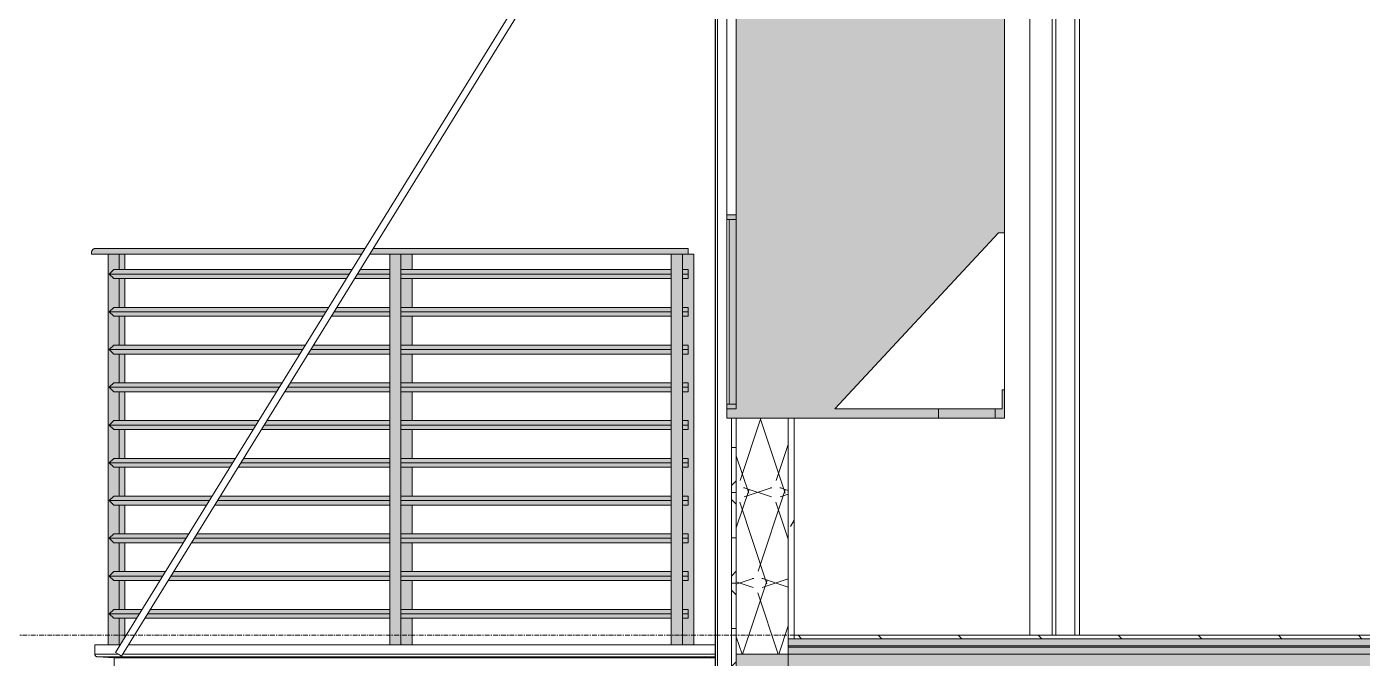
# Model space of a CAD drawing. Header units: inches. Extents: x 9661 to 15313, y -314 to 660.
# Drawn here: x 9907.7 to 10049.3, y 265.6 to 332.5 of the extents above; entities that cross this region are included whole.
import ezdxf

# ---------------------------------------------------------------- set-up
doc = ezdxf.new("R2010")
doc.units = ezdxf.units.IN
doc.header["$MEASUREMENT"] = 0
doc.linetypes.add('Grid Line 1_2_', pattern=[0.875, 0.5, -0.125, 0.125, -0.125])
for name, color, linetype, lineweight in [('0-1', 7, 'Continuous', 5), ('0-2', 133, 'Continuous', 70), ('0-3', 55, 'Continuous', 9), ('A-DOOR-1', 53, 'Continuous', 20), ('A-DOOR-FRAM-1', 53, 'Continuous', 20), ('A-DOOR-FRAM-2', 253, 'Continuous', 9), ('A-FLOR-1', 55, 'Continuous', 9), ('A-FLOR-3', 8, 'Continuous', 5), ('A-FLOR-8', 192, 'Continuous', 9), ('A-FLOR-HRAL-1', 55, 'Continuous', 9), ('A-FLOR-HRAL-2', 7, 'Continuous', 9), ('A-FLOR-HRAL-3', 71, 'Continuous', 9), ('A-FLOR-LEVL-1', 51, 'Grid Line 1_2_', 9), ('A-FLOR-MCUT-1', 51, 'Continuous', 9), ('A-FLOR-PATT-1', 45, 'Continuous', 9), ('A-GENM', 5, 'Continuous', 9), ('A-GENM-2', 55, 'Continuous', 9), ('A-GENM-3', 253, 'Continuous', 9), ('A-GLAZ-1', 55, 'Continuous', 9), ('A-GLAZ-2', 151, 'Continuous', 9), ('A-GLAZ-3', 45, 'Continuous', 9), ('A-WALL-10', 113, 'Continuous', 9), ('A-WALL-3', 7, 'Continuous', 9), ('A-WALL-5', 55, 'Continuous', 9), ('A-WALL-PATT-2', 45, 'Continuous', 9), ('S-BEAM-2', 7, 'Continuous', 9), ('S-BEAM-3', 55, 'Continuous', 9)]:
    doc.layers.add(name, color=color, linetype=linetype, lineweight=lineweight)
pattern_1 = [(135, (11008.554, 72), (-4.24264, -4.24264), [])]
pattern_2 = [(0, (11008.554, 72), (0, 4.798), []), (315, (11008.554, 72), (4.798427, 0), [6.786, -6.786]), (45, (11008.554, 72), (4.798427, 0), [6.786, -6.786])]
pattern_3 = [(161.57, (11009.034, 72.48), (-3.8399538, -1.54e-05), [0, -27.322, 3.034, 0]), (18.43, (11008.074, 72.48), (-3.8399538, 1.54e-05), [0, -27.322, 3.034, 0]), (108.43, (11009.034, 72.48), (1.919622, -9.6005246), [9.106, -21.25]), (71.57, (11008.074, 72.48), (1.919622, 9.6005246), [9.106, -21.25])]

# ---------------------------------------------------------------- blocks, each defined once
blk = doc.blocks.new('SWING - SINGLE - FLUSH - SWING - 34_ x 80_ - WITH ACOUSTICAL SEAL-V1-BUILDING SECTION - EAST_WEST - COURTYARD - LOOKING NORTH')
at = {"layer": 'A-DOOR-1'}
for p, q in [((10016.81, 216), (10016.81, 136)), ((10018.81, 216), (10016.81, 216)), ((10018.81, 136), (10018.81, 216)), ((10016.81, 136), (10018.81, 136))]:
    blk.add_line(p, q, dxfattribs=at)
at = {"layer": 'A-DOOR-FRAM-1'}
for p, q in [((10019.31, 218), (10018.81, 218)), ((10018.81, 218), (10018.81, 216)), ((10019.31, 216), (10019.31, 218)), ((10018.81, 216), (10019.31, 216))]:
    blk.add_line(p, q, dxfattribs=at)
at = {"layer": 'A-DOOR-FRAM-2'}
blk.add_line((10019.31, 216), (10019.31, 136), dxfattribs=at)
blk = doc.blocks.new('CTR - 1st Phase - Unit Layouts_rvt-1-BUILDING SECTION - EAST_WEST - COURTYARD - LOOKING NORTH')
at = {"layer": 'A-WALL-3'}
for p, q in [((10014.06, 268), (10014.06, 348)), ((10016.44, 268), (10016.44, 348))]:
    blk.add_line(p, q, dxfattribs=at)
at = {"layer": '0-2'}
blk.add_blockref('SWING - SINGLE - FLUSH - SWING - 34_ x 80_ - WITH ACOUSTICAL SEAL-V1-BUILDING SECTION - EAST_WEST - COURTYARD - LOOKING NORTH', (0, 132), dxfattribs=at)
blk = doc.blocks.new('TRUSS - 24_-2435216-BUILDING SECTION - EAST_WEST - COURTYARD - LOOKING NORTH')
at = {"layer": 'S-BEAM-2'}
for p, q in [((9988.44, 134), (9988.44, 132.5)), ((10356.04, 134), (9988.44, 134))]:
    blk.add_line(p, q, dxfattribs=at)
blk = doc.blocks.new('CTR - 1st Phase - Structure_rvt-1-BUILDING SECTION - EAST_WEST - COURTYARD - LOOKING NORTH')
at = {"layer": '0-3'}
blk.add_blockref('TRUSS - 24_-2435216-BUILDING SECTION - EAST_WEST - COURTYARD - LOOKING NORTH', (0, 132), dxfattribs=at)
blk = doc.blocks.new('V-Series_EWC4_SPVU_RFA_2015 - 2ND AND 3RD FLOOR-2226480-BUILDING SECTION - EAST_WEST - COURTYARD - LOOKING NORTH')
at = {"layer": 'A-GENM-3'}
for points in [[(10010.38, 202.12), (10010.38, 203.12), (10002.38, 203.12), (10002.38, 202.12)], [(9992.38, 159), (10011.38, 159), (10011.38, 162), (10011.13, 162), (10011.13, 160), (9993.4, 160), (10010.72, 178.66), (10011.38, 178.66), (10011.38, 202.12), (9981.94, 202.12), (9981.94, 201.62), (9982.94, 201.62), (9982.94, 160), (9981.94, 160), (9981.94, 159), (9989.06, 159)], [(9982.94, 160.5), (9982.94, 180.06), (9982.19, 180.06), (9982.19, 160.5), (9982.93, 160.5)]]:
    blk.add_hatch(color=256, dxfattribs=at).paths.add_polyline_path(points, flags=0)
h = blk.add_hatch(color=256, dxfattribs=at)
h.paths.add_polyline_path([(9982.27, 160), (9982.94, 160), (9982.93, 160.5), (9981.94, 160.5), (9981.94, 160), (9982.19, 160)], flags=0)
h.paths.add_polyline_path([(9981.94, 180.06), (9982.94, 180.06), (9982.94, 180.56), (9981.94, 180.56)], flags=0)
at = {"layer": 'A-GENM'}
for p, q in [((10010.38, 203.12), (10002.38, 203.12)), ((10002.38, 203.12), (10002.38, 202.12)), ((10010.38, 202.12), (10010.38, 203.12)), ((9981.94, 202.12), (9981.94, 201.62)), ((10011.38, 202.12), (9981.94, 202.12)), ((9981.94, 201.62), (9982.94, 201.62)), ((9982.94, 201.62), (9982.94, 160)), ((10002.38, 202.12), (10010.38, 202.12)), ((10011.38, 178.66), (10011.38, 202.12)), ((9982.94, 180.56), (9981.94, 180.56)), ((9981.94, 180.56), (9981.94, 180.06)), ((9981.94, 180.06), (9982.94, 180.06)), ((9982.94, 180.06), (9982.19, 180.06)), ((9982.19, 180.06), (9982.19, 160.5)), ((9982.94, 180.06), (9982.94, 180.56)), ((9982.94, 160.5), (9982.94, 180.06)), ((9993.4, 160), (10010.72, 178.66)), ((10010.72, 178.66), (10011.38, 178.66)), ((10011.38, 162), (10011.13, 162)), ((10011.13, 162), (10011.13, 160)), ((10011.38, 159), (10011.38, 162)), ((9982.94, 160.5), (9981.94, 160.5)), ((9981.94, 160.5), (9981.94, 160)), ((9981.94, 160), (9982.94, 160)), ((9982.94, 160), (9981.94, 160)), ((9981.94, 160), (9981.94, 159)), ((9982.19, 160.5), (9982.94, 160.5)), ((9982.94, 160), (9982.94, 160.5)), ((10011.13, 160), (9993.4, 160)), ((10010.38, 160), (10004.38, 160)), ((10004.38, 160), (10004.38, 159)), ((10010.38, 159), (10010.38, 160)), ((9981.94, 159), (10011.38, 159)), ((10004.38, 159), (10010.38, 159))]:
    blk.add_line(p, q, dxfattribs=at)
at = {"layer": 'A-GENM-2'}
for p, q in [((9981.94, 180.56), (9981.94, 201.62)), ((9981.94, 160.5), (9981.94, 180.06)), ((10011.38, 178.66), (10011.38, 162))]:
    blk.add_line(p, q, dxfattribs=at)
blk = doc.blocks.new('Perforated Panel at Magic-Pak - hvac panel - 3rd floor-2505079-BUILDING SECTION - EAST_WEST - COURTYARD - LOOKING NORTH')
at = {"layer": 'A-GLAZ-3'}
h = blk.add_hatch(dxfattribs=at)
h.set_pattern_fill('FP_2', color=256, style=0, pattern_type=2)
h.set_pattern_definition(pattern_1)
h.paths.add_polyline_path([(9980.75, 228), (9980.75, 348), (9980.69, 348), (9980.69, 228)], flags=0)
at = {"layer": 'A-GLAZ-2'}
for p, q in [((9980.69, 348), (9980.69, 228)), ((9980.75, 348), (9980.69, 348)), ((9980.75, 228), (9980.75, 348)), ((9980.69, 228), (9980.75, 228))]:
    blk.add_line(p, q, dxfattribs=at)
blk = doc.blocks.new('Railing - Baluster_01-V96-BUILDING SECTION - EAST_WEST - COURTYARD - LOOKING NORTH')
at = {"layer": 'A-FLOR-HRAL-3'}
blk.add_hatch(color=256, dxfattribs=at).paths.add_polyline_path([(12151.4, 267), (12151.4, 308.4), (12150.21, 308.4), (12150.21, 267)], flags=0)
at = {"layer": 'A-FLOR-HRAL-1'}
for p, q in [((12150.21, 267), (12150.21, 308.4)), ((12151.4, 308.4), (12151.4, 267))]:
    blk.add_line(p, q, dxfattribs=at)
blk = doc.blocks.new('Railing - Baluster_01-2700443-BUILDING SECTION - EAST_WEST - COURTYARD - LOOKING NORTH')
at = {"layer": 'A-FLOR-HRAL-3'}
h = blk.add_hatch(color=256, dxfattribs=at)
h.paths.add_polyline_path([(12151.4, 267), (12152.58, 267), (12152.58, 269.8), (12151.4, 269.8)], flags=0)
h.paths.add_polyline_path([(12151.4, 270.75), (12152.58, 270.75), (12152.58, 273.8), (12151.4, 273.8)], flags=0)
h.paths.add_polyline_path([(12152.58, 274.75), (12152.58, 277.8), (12151.4, 277.8), (12151.4, 274.75)], flags=0)
h.paths.add_polyline_path([(12151.4, 278.75), (12152.58, 278.75), (12152.58, 281.8), (12151.4, 281.8)], flags=0)
h.paths.add_polyline_path([(12151.4, 282.75), (12152.58, 282.75), (12152.58, 285.8), (12151.4, 285.8), (12151.4, 282.87)], flags=0)
h.paths.add_polyline_path([(12152.58, 286.75), (12152.58, 289.8), (12151.4, 289.8), (12151.4, 286.75)], flags=0)
h.paths.add_polyline_path([(12151.4, 290.75), (12152.58, 290.75), (12152.58, 293.8), (12151.4, 293.8)], flags=0)
h.paths.add_polyline_path([(12151.4, 294.75), (12152.58, 294.75), (12152.58, 297.8), (12151.4, 297.8)], flags=0)
h.paths.add_polyline_path([(12152.58, 298.75), (12152.58, 301.8), (12151.4, 301.8), (12151.4, 298.75)], flags=0)
h.paths.add_polyline_path([(12151.4, 302.75), (12152.58, 302.75), (12152.58, 305.8), (12151.4, 305.8), (12151.4, 305.06)], flags=0)
h.paths.add_polyline_path([(12151.4, 306.75), (12152.58, 306.75), (12152.58, 308.4), (12151.4, 308.4)], flags=0)
at = {"layer": 'A-FLOR-HRAL-1'}
for p, q in [((12152.58, 308.4), (12152.58, 306.75)), ((12152.58, 305.8), (12152.58, 302.75)), ((12152.58, 301.8), (12152.58, 298.75)), ((12152.58, 297.8), (12152.58, 294.75)), ((12152.58, 293.8), (12152.58, 290.75)), ((12152.58, 289.8), (12152.58, 286.75)), ((12152.58, 285.8), (12152.58, 282.75)), ((12152.58, 281.8), (12152.58, 278.75)), ((12152.58, 277.8), (12152.58, 274.75)), ((12152.58, 273.8), (12152.58, 270.75)), ((12152.58, 269.8), (12152.58, 267))]:
    blk.add_line(p, q, dxfattribs=at)
blk = doc.blocks.new('Railing - Baluster_01-V99-BUILDING SECTION - EAST_WEST - COURTYARD - LOOKING NORTH')
at = {"layer": 'A-FLOR-HRAL-3'}
blk.add_hatch(color=256, dxfattribs=at).paths.add_polyline_path([(9916.35, 267), (9917.53, 267), (9917.51, 269.8), (9916.94, 269.8), (9916.47, 270.28), (9916.94, 270.75), (9917.53, 270.75), (9917.51, 273.8), (9916.94, 273.8), (9916.47, 274.28), (9916.94, 274.75), (9917.53, 274.75), (9917.51, 277.8), (9916.94, 277.8), (9916.47, 278.28), (9916.94, 278.75), (9917.53, 278.75), (9917.51, 281.8), (9916.94, 281.8), (9916.47, 282.28), (9916.94, 282.75), (9917.53, 282.75), (9917.53, 285.8), (9916.94, 285.8), (9916.47, 286.28), (9916.94, 286.75), (9917.53, 286.75), (9917.53, 289.8), (9916.94, 289.8), (9916.47, 290.28), (9916.94, 290.75), (9917.53, 290.75), (9917.53, 293.8), (9916.94, 293.8), (9916.47, 294.28), (9916.94, 294.75), (9917.53, 294.75), (9917.53, 297.8), (9916.94, 297.8), (9916.47, 298.28), (9916.94, 298.75), (9917.53, 298.75), (9917.53, 301.8), (9916.94, 301.8), (9916.47, 302.28), (9916.94, 302.75), (9917.53, 302.75), (9917.53, 305.8), (9916.94, 305.8), (9916.47, 306.28), (9916.94, 306.75), (9917.53, 306.75), (9917.53, 308.4), (9916.35, 308.4), (9916.35, 269.8)], flags=0)
at = {"layer": 'A-FLOR-HRAL-1'}
for p, q in [((9916.35, 308.4), (9916.35, 267)), ((9917.53, 306.75), (9917.53, 308.4)), ((9917.53, 302.75), (9917.53, 305.8)), ((9917.53, 298.75), (9917.53, 301.8)), ((9917.53, 294.75), (9917.53, 297.8)), ((9917.53, 290.75), (9917.53, 293.8)), ((9917.53, 286.75), (9917.53, 289.8)), ((9917.53, 282.75), (9917.53, 285.8)), ((9917.53, 278.75), (9917.53, 281.8)), ((9917.53, 274.75), (9917.53, 277.8)), ((9917.53, 270.75), (9917.53, 273.8)), ((9917.53, 267), (9917.53, 269.8))]:
    blk.add_line(p, q, dxfattribs=at)
blk = doc.blocks.new('Railing - Baluster_01-V100-BUILDING SECTION - EAST_WEST - COURTYARD - LOOKING NORTH')
at = {"layer": 'A-FLOR-HRAL-3'}
h = blk.add_hatch(color=256, dxfattribs=at)
h.paths.add_polyline_path([(9917.53, 267), (9917.62, 267), (9918.12, 267.82), (9918.12, 269.8), (9917.53, 269.8)], flags=0)
h.paths.add_polyline_path([(9917.65, 270.75), (9918.12, 270.75), (9918.12, 273.8), (9917.53, 273.8), (9917.53, 270.75), (9917.59, 270.75)], flags=0)
h.paths.add_polyline_path([(9917.59, 274.75), (9918.12, 274.75), (9918.12, 277.8), (9917.53, 277.8), (9917.53, 274.75)], flags=0)
h.paths.add_polyline_path([(9917.59, 278.75), (9918.12, 278.75), (9918.12, 281.8), (9917.53, 281.8), (9917.53, 278.75)], flags=0)
h.paths.add_polyline_path([(9917.53, 282.75), (9918.12, 282.75), (9918.12, 285.8), (9917.53, 285.8), (9917.53, 282.87)], flags=0)
h.paths.add_polyline_path([(9917.53, 286.75), (9918.12, 286.75), (9918.12, 289.8), (9917.53, 289.8)], flags=0)
h.paths.add_polyline_path([(9917.53, 290.75), (9918.12, 290.75), (9918.12, 293.8), (9917.53, 293.8)], flags=0)
h.paths.add_polyline_path([(9918.12, 294.75), (9918.12, 297.8), (9917.53, 297.8), (9917.53, 294.75)], flags=0)
h.paths.add_polyline_path([(9917.53, 298.75), (9918.12, 298.75), (9918.12, 301.8), (9917.53, 301.8)], flags=0)
h.paths.add_polyline_path([(9917.53, 302.75), (9918.12, 302.75), (9918.12, 305.8), (9917.53, 305.8), (9917.53, 305.06)], flags=0)
h.paths.add_polyline_path([(9917.53, 306.75), (9918.12, 306.75), (9918.12, 308.4), (9917.53, 308.4)], flags=0)
at = {"layer": 'A-FLOR-HRAL-1'}
for p, q in [((9918.12, 308.4), (9918.12, 306.75)), ((9918.12, 305.8), (9918.12, 302.75)), ((9918.12, 301.8), (9918.12, 298.75)), ((9918.12, 297.8), (9918.12, 294.75)), ((9918.12, 293.8), (9918.12, 290.75)), ((9918.12, 289.8), (9918.12, 286.75)), ((9918.12, 285.8), (9918.12, 282.75)), ((9918.12, 281.8), (9918.12, 278.75)), ((9918.12, 277.8), (9918.12, 274.75)), ((9918.12, 273.8), (9918.12, 270.75)), ((9918.12, 269.8), (9918.12, 267.82))]:
    blk.add_line(p, q, dxfattribs=at)
blk = doc.blocks.new('Railing - Baluster_01-V101-BUILDING SECTION - EAST_WEST - COURTYARD - LOOKING NORTH')
at = {"layer": 'A-FLOR-HRAL-3'}
blk.add_hatch(color=256, dxfattribs=at).paths.add_polyline_path([(9977.83, 267), (9978.42, 267), (9978.42, 308.4), (9977.24, 308.4), (9977.24, 306.75), (9977.83, 306.75), (9977.83, 305.8), (9977.24, 305.8), (9977.24, 302.75), (9977.83, 302.75), (9977.83, 301.8), (9977.24, 301.8), (9977.24, 298.75), (9977.83, 298.75), (9977.83, 297.8), (9977.24, 297.8), (9977.24, 294.75), (9977.83, 294.75), (9977.83, 293.8), (9977.24, 293.8), (9977.24, 290.75), (9977.83, 290.75), (9977.83, 289.8), (9977.24, 289.8), (9977.24, 286.75), (9977.83, 286.75), (9977.83, 285.8), (9977.24, 285.8), (9977.24, 282.75), (9977.83, 282.75), (9977.83, 281.8), (9977.24, 281.8), (9977.24, 278.75), (9977.83, 278.75), (9977.83, 277.8), (9977.24, 277.8), (9977.24, 274.75), (9977.83, 274.75), (9977.83, 273.8), (9977.24, 273.8), (9977.24, 270.75), (9977.83, 270.75), (9977.83, 269.8), (9977.24, 269.8), (9977.24, 267)], flags=0)
at = {"layer": 'A-FLOR-HRAL-1'}
for q in [(9977.83, 308.4), (9978.42, 267)]:
    blk.add_line((9978.42, 308.4), q, dxfattribs=at)
blk = doc.blocks.new('Railing - Railing-3281605-BUILDING SECTION - EAST_WEST - COURTYARD - LOOKING NORTH')
at = {"layer": 'A-FLOR-HRAL-2'}
h = blk.add_hatch(color=256, dxfattribs=at)
h.paths.add_polyline_path([(9977.24, 308.53), (9977.83, 308.53), (9977.83, 309), (9944.41, 308.96), (9944.15, 308.53), (9976.06, 308.53)], flags=0)
h.paths.add_polyline_path([(9914.58, 308.53), (9943.26, 308.53), (9943.56, 309), (9914.93, 308.98), (9914.72, 308.86), (9914.59, 308.65)], flags=0)
h = blk.add_hatch(color=256, dxfattribs=at)
h.paths.add_polyline_path([(9944.07, 308.4), (9977.83, 308.4), (9977.83, 308.53), (9944.15, 308.53)], flags=0)
h.paths.add_polyline_path([(9943.19, 308.4), (9943.26, 308.53), (9914.58, 308.53), (9914.58, 308.4), (9938.55, 308.4)], flags=0)
h = blk.add_hatch(color=256, dxfattribs=at)
h.paths.add_polyline_path([(9943.94, 306.28), (9946.2, 306.28), (9946.2, 306.75), (9943.05, 306.75), (9942.76, 306.28)], flags=0)
h.paths.add_polyline_path([(9917.53, 306.28), (9941.87, 306.28), (9942.17, 306.75), (9916.94, 306.75), (9916.47, 306.28)], flags=0)
h.paths.add_polyline_path([(9977.83, 306.28), (9977.83, 306.75), (9977.24, 306.75), (9977.24, 306.28)], flags=0)
h.paths.add_polyline_path([(9976.06, 306.28), (9976.06, 306.75), (9947.38, 306.75), (9947.38, 306.28), (9970.85, 306.28)], flags=0)
h = blk.add_hatch(color=256, dxfattribs=at)
h.paths.add_polyline_path([(9977.24, 305.8), (9977.83, 305.8), (9977.83, 306.28), (9977.24, 306.28)], flags=0)
h.paths.add_polyline_path([(9917.53, 305.8), (9941.58, 305.8), (9941.87, 306.28), (9916.47, 306.28), (9916.94, 305.8)], flags=0)
h.paths.add_polyline_path([(9970.85, 305.8), (9976.06, 305.8), (9976.06, 306.28), (9947.38, 306.28), (9947.38, 305.8), (9949.32, 305.8)], flags=0)
h.paths.add_polyline_path([(9942.46, 305.8), (9946.2, 305.8), (9946.2, 306.28), (9942.76, 306.28)], flags=0)
h = blk.add_hatch(color=256, dxfattribs=at)
h.paths.add_polyline_path([(9946.2, 302.28), (9946.2, 302.75), (9940.58, 302.75), (9940.28, 302.28)], flags=0)
h.paths.add_polyline_path([(9917.11, 302.28), (9939.4, 302.28), (9939.7, 302.75), (9916.94, 302.75), (9916.47, 302.28)], flags=0)
h.paths.add_polyline_path([(9977.83, 302.28), (9977.83, 302.75), (9977.24, 302.75), (9977.24, 302.28)], flags=0)
h.paths.add_polyline_path([(9976.06, 302.28), (9976.06, 302.75), (9947.38, 302.75), (9947.38, 302.28), (9970.85, 302.28)], flags=0)
h = blk.add_hatch(color=256, dxfattribs=at)
h.paths.add_polyline_path([(9977.24, 301.8), (9977.83, 301.8), (9977.83, 302.28), (9977.24, 302.28)], flags=0)
h.paths.add_polyline_path([(9917.11, 301.8), (9939.11, 301.8), (9939.4, 302.28), (9916.47, 302.28), (9916.94, 301.8)], flags=0)
h.paths.add_polyline_path([(9970.85, 301.8), (9976.06, 301.8), (9976.06, 302.28), (9947.38, 302.28), (9947.38, 301.8), (9949.32, 301.8)], flags=0)
h.paths.add_polyline_path([(9946.2, 301.8), (9946.2, 302.28), (9940.28, 302.28), (9939.99, 301.8)], flags=0)
h = blk.add_hatch(color=256, dxfattribs=at)
h.paths.add_polyline_path([(9937.81, 298.28), (9946.2, 298.28), (9946.2, 298.75), (9938.11, 298.75)], flags=0)
h.paths.add_polyline_path([(9917.11, 298.28), (9936.93, 298.28), (9937.22, 298.75), (9916.94, 298.75), (9916.47, 298.28)], flags=0)
h.paths.add_polyline_path([(9977.83, 298.28), (9977.83, 298.75), (9977.24, 298.75), (9977.24, 298.28)], flags=0)
h.paths.add_polyline_path([(9976.06, 298.28), (9976.06, 298.75), (9947.38, 298.75), (9947.38, 298.28), (9970.85, 298.28)], flags=0)
h = blk.add_hatch(color=256, dxfattribs=at)
h.paths.add_polyline_path([(9977.24, 297.8), (9977.83, 297.8), (9977.83, 298.28), (9977.24, 298.28)], flags=0)
h.paths.add_polyline_path([(9917.11, 297.8), (9936.64, 297.8), (9936.93, 298.28), (9916.47, 298.28), (9916.94, 297.8)], flags=0)
h.paths.add_polyline_path([(9970.85, 297.8), (9976.06, 297.8), (9976.06, 298.28), (9947.38, 298.28), (9947.38, 297.8), (9949.32, 297.8)], flags=0)
h.paths.add_polyline_path([(9946.2, 297.8), (9946.2, 298.28), (9937.81, 298.28), (9937.52, 297.8)], flags=0)
h = blk.add_hatch(color=256, dxfattribs=at)
h.paths.add_polyline_path([(9916.47, 294.28), (9934.46, 294.28), (9934.75, 294.75), (9916.94, 294.75)], flags=0)
h.paths.add_polyline_path([(9977.83, 294.28), (9977.83, 294.75), (9977.24, 294.75), (9977.24, 294.28)], flags=0)
h.paths.add_polyline_path([(9976.06, 294.28), (9976.06, 294.75), (9947.38, 294.75), (9947.38, 294.28), (9970.85, 294.28)], flags=0)
h.paths.add_polyline_path([(9946.2, 294.28), (9946.2, 294.75), (9935.64, 294.75), (9935.34, 294.28)], flags=0)
h = blk.add_hatch(color=256, dxfattribs=at)
h.paths.add_polyline_path([(9946.2, 293.8), (9946.2, 294.28), (9935.34, 294.28), (9935.05, 293.8)], flags=0)
h.paths.add_polyline_path([(9917.11, 293.8), (9934.17, 293.8), (9934.46, 294.28), (9916.47, 294.28), (9916.94, 293.8)], flags=0)
h.paths.add_polyline_path([(9977.24, 293.8), (9977.83, 293.8), (9977.83, 294.28), (9977.24, 294.28), (9977.24, 293.97)], flags=0)
h.paths.add_polyline_path([(9970.85, 293.8), (9976.06, 293.8), (9976.06, 294.28), (9947.38, 294.28), (9947.38, 293.8), (9949.32, 293.8)], flags=0)
h = blk.add_hatch(color=256, dxfattribs=at)
h.paths.add_polyline_path([(9977.24, 290.28), (9977.83, 290.28), (9977.83, 290.75), (9977.24, 290.75)], flags=0)
h.paths.add_polyline_path([(9917.11, 290.28), (9931.99, 290.28), (9932.28, 290.75), (9916.94, 290.75), (9916.47, 290.28)], flags=0)
h.paths.add_polyline_path([(9976.06, 290.28), (9976.06, 290.75), (9947.38, 290.75), (9947.38, 290.28), (9970.85, 290.28)], flags=0)
h.paths.add_polyline_path([(9946.2, 290.28), (9946.2, 290.75), (9933.17, 290.75), (9932.87, 290.28)], flags=0)
h = blk.add_hatch(color=256, dxfattribs=at)
h.paths.add_polyline_path([(9977.24, 289.8), (9977.83, 289.8), (9977.83, 290.28), (9977.24, 290.28)], flags=0)
h.paths.add_polyline_path([(9917.11, 289.8), (9931.7, 289.8), (9931.99, 290.28), (9916.47, 290.28), (9916.94, 289.8)], flags=0)
h.paths.add_polyline_path([(9970.85, 289.8), (9976.06, 289.8), (9976.06, 290.28), (9947.38, 290.28), (9947.38, 289.8), (9949.32, 289.8)], flags=0)
h.paths.add_polyline_path([(9946.2, 289.8), (9946.2, 290.28), (9932.87, 290.28), (9932.58, 289.8)], flags=0)
h = blk.add_hatch(color=256, dxfattribs=at)
h.paths.add_polyline_path([(9977.24, 286.28), (9977.83, 286.28), (9977.83, 286.75), (9977.24, 286.75)], flags=0)
h.paths.add_polyline_path([(9917.11, 286.28), (9929.52, 286.28), (9929.81, 286.75), (9916.94, 286.75), (9916.47, 286.28)], flags=0)
h.paths.add_polyline_path([(9976.06, 286.28), (9976.06, 286.75), (9947.38, 286.75), (9947.38, 286.28), (9970.85, 286.28)], flags=0)
h.paths.add_polyline_path([(9946.2, 286.28), (9946.2, 286.75), (9930.69, 286.75), (9930.4, 286.28)], flags=0)
h = blk.add_hatch(color=256, dxfattribs=at)
h.paths.add_polyline_path([(9977.83, 285.8), (9977.83, 286.28), (9977.24, 286.28), (9977.24, 285.8)], flags=0)
h.paths.add_polyline_path([(9917.11, 285.8), (9929.23, 285.8), (9929.52, 286.28), (9916.47, 286.28), (9916.94, 285.8)], flags=0)
h.paths.add_polyline_path([(9976.06, 285.8), (9976.06, 286.28), (9947.38, 286.28), (9947.38, 285.8), (9970.85, 285.8)], flags=0)
h.paths.add_polyline_path([(9930.11, 285.8), (9946.2, 285.8), (9946.2, 286.28), (9930.4, 286.28)], flags=0)
h = blk.add_hatch(color=256, dxfattribs=at)
h.paths.add_polyline_path([(9917.74, 282.28), (9927.05, 282.28), (9927.34, 282.75), (9916.94, 282.75), (9916.47, 282.28), (9917.71, 282.28)], flags=0)
h.paths.add_polyline_path([(9977.83, 282.28), (9977.83, 282.75), (9977.24, 282.75), (9977.24, 282.28)], flags=0)
h.paths.add_polyline_path([(9976.06, 282.28), (9976.06, 282.75), (9947.38, 282.75), (9947.38, 282.28), (9970.85, 282.28)], flags=0)
h.paths.add_polyline_path([(9946.2, 282.28), (9946.2, 282.75), (9928.22, 282.75), (9927.93, 282.28)], flags=0)
h = blk.add_hatch(color=256, dxfattribs=at)
h.paths.add_polyline_path([(9917.71, 281.8), (9926.76, 281.8), (9927.05, 282.28), (9916.47, 282.28), (9916.94, 281.8), (9917.65, 281.8)], flags=0)
h.paths.add_polyline_path([(9977.83, 281.8), (9977.83, 282.28), (9977.24, 282.28), (9977.24, 281.8)], flags=0)
h.paths.add_polyline_path([(9976.06, 281.8), (9976.06, 282.28), (9947.38, 282.28), (9947.38, 281.8), (9970.85, 281.8)], flags=0)
h.paths.add_polyline_path([(9927.64, 281.8), (9946.2, 281.8), (9946.2, 282.28), (9927.93, 282.28), (9927.79, 282.05)], flags=0)
h = blk.add_hatch(color=256, dxfattribs=at)
h.paths.add_polyline_path([(9916.47, 278.28), (9924.58, 278.28), (9924.87, 278.75), (9916.94, 278.75)], flags=0)
h.paths.add_polyline_path([(9977.83, 278.28), (9977.83, 278.75), (9977.24, 278.75), (9977.24, 278.28)], flags=0)
h.paths.add_polyline_path([(9976.06, 278.28), (9976.06, 278.75), (9947.38, 278.75), (9947.38, 278.28), (9970.85, 278.28)], flags=0)
h.paths.add_polyline_path([(9925.46, 278.28), (9946.2, 278.28), (9946.2, 278.75), (9925.75, 278.75)], flags=0)
h = blk.add_hatch(color=256, dxfattribs=at)
h.paths.add_polyline_path([(9977.24, 277.8), (9977.83, 277.8), (9977.83, 278.28), (9977.24, 278.28)], flags=0)
h.paths.add_polyline_path([(9917.11, 277.8), (9924.29, 277.8), (9924.58, 278.28), (9916.47, 278.28), (9916.94, 277.8)], flags=0)
h.paths.add_polyline_path([(9970.85, 277.8), (9976.06, 277.8), (9976.06, 278.28), (9947.38, 278.28), (9947.38, 277.8), (9949.32, 277.8)], flags=0)
h.paths.add_polyline_path([(9927.79, 277.8), (9946.2, 277.8), (9946.2, 278.28), (9925.46, 278.28), (9925.17, 277.8)], flags=0)
h = blk.add_hatch(color=256, dxfattribs=at)
h.paths.add_polyline_path([(9917.71, 274.28), (9922.11, 274.28), (9922.4, 274.75), (9916.94, 274.75), (9916.47, 274.28), (9917.65, 274.28)], flags=0)
h.paths.add_polyline_path([(9977.83, 274.28), (9977.83, 274.75), (9977.24, 274.75), (9977.24, 274.28)], flags=0)
h.paths.add_polyline_path([(9976.06, 274.28), (9976.06, 274.75), (9947.38, 274.75), (9947.38, 274.28), (9970.85, 274.28)], flags=0)
h.paths.add_polyline_path([(9922.99, 274.28), (9946.2, 274.28), (9946.2, 274.75), (9923.28, 274.75)], flags=0)
h = blk.add_hatch(color=256, dxfattribs=at)
h.paths.add_polyline_path([(9917.71, 273.8), (9921.82, 273.8), (9922.11, 274.28), (9916.47, 274.28), (9916.94, 273.8), (9917.65, 273.8)], flags=0)
h.paths.add_polyline_path([(9977.83, 273.8), (9977.83, 274.28), (9977.24, 274.28), (9977.24, 273.8)], flags=0)
h.paths.add_polyline_path([(9976.06, 273.8), (9976.06, 274.28), (9947.38, 274.28), (9947.38, 273.8), (9970.85, 273.8)], flags=0)
h.paths.add_polyline_path([(9927.79, 273.8), (9946.2, 273.8), (9946.2, 274.28), (9922.99, 274.28), (9922.7, 273.8)], flags=0)
h = blk.add_hatch(color=256, dxfattribs=at)
h.paths.add_polyline_path([(9917.74, 270.28), (9919.64, 270.28), (9919.93, 270.75), (9916.94, 270.75), (9916.47, 270.28), (9917.71, 270.28)], flags=0)
h.paths.add_polyline_path([(9977.83, 270.28), (9977.83, 270.75), (9977.24, 270.75), (9977.24, 270.28)], flags=0)
h.paths.add_polyline_path([(9976.06, 270.28), (9976.06, 270.75), (9947.38, 270.75), (9947.38, 270.28), (9970.85, 270.28)], flags=0)
h.paths.add_polyline_path([(9946.2, 270.28), (9946.2, 270.75), (9920.81, 270.75), (9920.52, 270.28), (9927.79, 270.28)], flags=0)
h = blk.add_hatch(color=256, dxfattribs=at)
h.paths.add_polyline_path([(9977.24, 269.8), (9977.83, 269.8), (9977.83, 270.28), (9977.24, 270.28)], flags=0)
h.paths.add_polyline_path([(9917.11, 269.8), (9919.35, 269.8), (9919.64, 270.28), (9916.47, 270.28), (9916.94, 269.8)], flags=0)
h.paths.add_polyline_path([(9976.06, 269.8), (9976.06, 270.28), (9947.38, 270.28), (9947.38, 269.8), (9970.85, 269.8)], flags=0)
h.paths.add_polyline_path([(9946.2, 269.8), (9946.2, 270.28), (9920.52, 270.28), (9920.23, 269.8), (9927.79, 269.8)], flags=0)
at = {"layer": 'A-FLOR-HRAL-1'}
for p, q in [((9943.57, 309), (9915.05, 309)), ((9977.83, 309), (9944.42, 309)), ((9977.83, 309), (9977.83, 308.53)), ((9914.58, 308.4), (9914.58, 308.53)), ((9943.2, 308.4), (9914.58, 308.4)), ((9977.83, 308.4), (9944.05, 308.4)), ((9977.83, 308.53), (9977.83, 308.4)), ((9916.47, 306.28), (9916.94, 306.75)), ((9916.94, 305.8), (9916.47, 306.28)), ((9941.87, 306.28), (9916.47, 306.28)), ((9916.94, 306.75), (9942.17, 306.75)), ((9946.2, 306.28), (9942.75, 306.28)), ((9943.04, 306.75), (9946.2, 306.75)), ((9947.38, 306.75), (9976.06, 306.75)), ((9976.06, 306.28), (9947.38, 306.28)), ((9977.24, 306.75), (9977.83, 306.75)), ((9977.83, 306.28), (9977.24, 306.28)), ((9977.83, 306.75), (9977.83, 306.28)), ((9977.83, 306.28), (9977.83, 305.8)), ((9941.58, 305.8), (9916.94, 305.8)), ((9946.2, 305.8), (9942.46, 305.8)), ((9976.06, 305.8), (9947.38, 305.8)), ((9977.83, 305.8), (9977.24, 305.8)), ((9916.47, 302.28), (9916.94, 302.75)), ((9916.94, 301.8), (9916.47, 302.28)), ((9939.4, 302.28), (9916.47, 302.28)), ((9916.94, 302.75), (9939.7, 302.75)), ((9939.11, 301.8), (9916.94, 301.8)), ((9946.2, 301.8), (9939.99, 301.8)), ((9946.2, 302.28), (9940.28, 302.28)), ((9940.57, 302.75), (9946.2, 302.75)), ((9947.38, 302.75), (9976.06, 302.75)), ((9976.06, 302.28), (9947.38, 302.28)), ((9976.06, 301.8), (9947.38, 301.8)), ((9977.24, 302.75), (9977.83, 302.75)), ((9977.83, 302.28), (9977.24, 302.28)), ((9977.83, 301.8), (9977.24, 301.8)), ((9977.83, 302.75), (9977.83, 302.28)), ((9977.83, 302.28), (9977.83, 301.8)), ((9916.47, 298.28), (9916.94, 298.75)), ((9916.94, 298.75), (9937.22, 298.75)), ((9938.1, 298.75), (9946.2, 298.75)), ((9947.38, 298.75), (9976.06, 298.75)), ((9977.24, 298.75), (9977.83, 298.75)), ((9977.83, 298.75), (9977.83, 298.28)), ((9916.94, 297.8), (9916.47, 298.28)), ((9936.93, 298.28), (9916.47, 298.28)), ((9936.64, 297.8), (9916.94, 297.8)), ((9946.2, 297.8), (9937.52, 297.8)), ((9946.2, 298.28), (9937.81, 298.28)), ((9976.06, 298.28), (9947.38, 298.28)), ((9976.06, 297.8), (9947.38, 297.8)), ((9977.83, 298.28), (9977.24, 298.28)), ((9977.83, 297.8), (9977.24, 297.8)), ((9977.83, 298.28), (9977.83, 297.8)), ((9916.47, 294.28), (9916.94, 294.75)), ((9916.94, 294.75), (9934.75, 294.75)), ((9935.63, 294.75), (9946.2, 294.75)), ((9947.38, 294.75), (9976.06, 294.75)), ((9977.24, 294.75), (9977.83, 294.75)), ((9977.83, 294.75), (9977.83, 294.28)), ((9916.94, 293.8), (9916.47, 294.28)), ((9934.46, 294.28), (9916.47, 294.28)), ((9934.17, 293.8), (9916.94, 293.8)), ((9946.2, 293.8), (9935.05, 293.8)), ((9946.2, 294.28), (9935.34, 294.28)), ((9976.06, 294.28), (9947.38, 294.28)), ((9976.06, 293.8), (9947.38, 293.8)), ((9977.83, 294.28), (9977.24, 294.28)), ((9977.83, 293.8), (9977.24, 293.8)), ((9977.83, 294.28), (9977.83, 293.8)), ((9916.47, 290.28), (9916.94, 290.75)), ((9916.94, 289.8), (9916.47, 290.28)), ((9931.99, 290.28), (9916.47, 290.28)), ((9916.94, 290.75), (9932.28, 290.75)), ((9946.2, 290.28), (9932.87, 290.28)), ((9933.16, 290.75), (9946.2, 290.75)), ((9947.38, 290.75), (9976.06, 290.75)), ((9976.06, 290.28), (9947.38, 290.28)), ((9977.24, 290.75), (9977.83, 290.75)), ((9977.83, 290.28), (9977.24, 290.28)), ((9977.83, 290.75), (9977.83, 290.28)), ((9977.83, 290.28), (9977.83, 289.8)), ((9931.7, 289.8), (9916.94, 289.8)), ((9946.2, 289.8), (9932.58, 289.8)), ((9976.06, 289.8), (9947.38, 289.8)), ((9977.83, 289.8), (9977.24, 289.8)), ((9916.47, 286.28), (9916.94, 286.75)), ((9916.94, 285.8), (9916.47, 286.28)), ((9929.52, 286.28), (9916.47, 286.28)), ((9916.94, 286.75), (9929.81, 286.75)), ((9946.2, 286.28), (9930.4, 286.28)), ((9930.69, 286.75), (9946.2, 286.75)), ((9947.38, 286.75), (9976.06, 286.75)), ((9976.06, 286.28), (9947.38, 286.28)), ((9977.24, 286.75), (9977.83, 286.75)), ((9977.83, 286.28), (9977.24, 286.28)), ((9977.83, 286.75), (9977.83, 286.28)), ((9977.83, 286.28), (9977.83, 285.8)), ((9929.23, 285.8), (9916.94, 285.8)), ((9946.2, 285.8), (9930.11, 285.8)), ((9976.06, 285.8), (9947.38, 285.8)), ((9977.83, 285.8), (9977.24, 285.8)), ((9916.47, 282.28), (9916.94, 282.75)), ((9916.94, 281.8), (9916.47, 282.28)), ((9927.05, 282.28), (9916.47, 282.28)), ((9916.94, 282.75), (9927.34, 282.75)), ((9926.76, 281.8), (9916.94, 281.8)), ((9946.2, 281.8), (9927.64, 281.8)), ((9946.2, 282.28), (9927.93, 282.28)), ((9928.22, 282.75), (9946.2, 282.75)), ((9947.38, 282.75), (9976.06, 282.75)), ((9976.06, 282.28), (9947.38, 282.28)), ((9976.06, 281.8), (9947.38, 281.8)), ((9977.24, 282.75), (9977.83, 282.75)), ((9977.83, 282.28), (9977.24, 282.28)), ((9977.83, 281.8), (9977.24, 281.8)), ((9977.83, 282.75), (9977.83, 282.28)), ((9977.83, 282.28), (9977.83, 281.8)), ((9916.47, 278.28), (9916.94, 278.75)), ((9916.94, 277.8), (9916.47, 278.28)), ((9924.58, 278.28), (9916.47, 278.28)), ((9916.94, 278.75), (9924.87, 278.75)), ((9924.29, 277.8), (9916.94, 277.8)), ((9946.2, 277.8), (9925.17, 277.8)), ((9946.2, 278.28), (9925.46, 278.28)), ((9925.75, 278.75), (9946.2, 278.75)), ((9947.38, 278.75), (9976.06, 278.75)), ((9976.06, 278.28), (9947.38, 278.28)), ((9976.06, 277.8), (9947.38, 277.8)), ((9977.24, 278.75), (9977.83, 278.75)), ((9977.83, 278.28), (9977.24, 278.28)), ((9977.83, 277.8), (9977.24, 277.8)), ((9977.83, 278.75), (9977.83, 278.28)), ((9977.83, 278.28), (9977.83, 277.8)), ((9916.47, 274.28), (9916.94, 274.75)), ((9916.94, 274.75), (9922.4, 274.75)), ((9923.28, 274.75), (9946.2, 274.75)), ((9947.38, 274.75), (9976.06, 274.75)), ((9977.24, 274.75), (9977.83, 274.75)), ((9977.83, 274.75), (9977.83, 274.28)), ((9916.94, 273.8), (9916.47, 274.28)), ((9922.11, 274.28), (9916.47, 274.28)), ((9921.82, 273.8), (9916.94, 273.8)), ((9946.2, 273.8), (9922.7, 273.8)), ((9946.2, 274.28), (9922.99, 274.28)), ((9976.06, 274.28), (9947.38, 274.28)), ((9976.06, 273.8), (9947.38, 273.8)), ((9977.83, 274.28), (9977.24, 274.28)), ((9977.83, 273.8), (9977.24, 273.8)), ((9977.83, 274.28), (9977.83, 273.8)), ((9916.47, 270.28), (9916.94, 270.75)), ((9916.94, 270.75), (9919.93, 270.75)), ((9920.81, 270.75), (9946.2, 270.75)), ((9947.38, 270.75), (9976.06, 270.75)), ((9977.24, 270.75), (9977.83, 270.75)), ((9977.83, 270.75), (9977.83, 270.28)), ((9916.94, 269.8), (9916.47, 270.28)), ((9919.64, 270.28), (9916.47, 270.28)), ((9919.35, 269.8), (9916.94, 269.8)), ((9946.2, 269.8), (9920.23, 269.8)), ((9946.2, 270.28), (9920.52, 270.28)), ((9976.06, 270.28), (9947.38, 270.28)), ((9976.06, 269.8), (9947.38, 269.8)), ((9977.83, 270.28), (9977.24, 270.28)), ((9977.83, 269.8), (9977.24, 269.8)), ((9977.83, 270.28), (9977.83, 269.8))]:
    blk.add_line(p, q, dxfattribs=at)
blk.add_open_spline([(9914.58, 308.53), (9914.58, 308.57), (9914.59, 308.63), (9914.61, 308.71), (9914.64, 308.76), (9914.67, 308.81), (9914.69, 308.84), (9914.72, 308.87), (9914.76, 308.9), (9914.8, 308.93), (9914.84, 308.95), (9914.88, 308.97), (9914.95, 308.99), (9915.01, 309), (9915.05, 309)], degree=3, knots=[0, 0, 0, 0, 0.166667, 0.25, 0.333333, 0.416667, 0.458333, 0.5, 0.583333, 0.666667, 0.708333, 0.75, 0.833333, 1, 1, 1, 1], dxfattribs=at)
for name, p in [('Railing - Baluster_01-V99-BUILDING SECTION - EAST_WEST - COURTYARD - LOOKING NORTH', (0, 0)), ('Railing - Baluster_01-V100-BUILDING SECTION - EAST_WEST - COURTYARD - LOOKING NORTH', (0, 0)), ('Railing - Baluster_01-V96-BUILDING SECTION - EAST_WEST - COURTYARD - LOOKING NORTH', (-2204.01, 0)), ('Railing - Baluster_01-2700443-BUILDING SECTION - EAST_WEST - COURTYARD - LOOKING NORTH', (-2204.01, 0)), ('Railing - Baluster_01-V96-BUILDING SECTION - EAST_WEST - COURTYARD - LOOKING NORTH', (-2174.16, 0)), ('Railing - Baluster_01-V101-BUILDING SECTION - EAST_WEST - COURTYARD - LOOKING NORTH', (0, 0))]:
    blk.add_blockref(name, p)
blk = doc.blocks.new('Walls 49 - Walls 1-3281559-BUILDING SECTION - EAST_WEST - COURTYARD - LOOKING NORTH')
at = {"layer": 'S-BEAM-3'}
for p, q in [((9980.69, 369.25), (9979.2, 369.25)), ((9979.2, 366), (9979.2, 369.25)), ((9979.2, 366.71), (9917.11, 266.18)), ((9979.2, 362.75), (9979.2, 366)), ((9917.75, 265.79), (9979.2, 365.28)), ((9979.2, 362.75), (9980.69, 362.75)), ((9917.43, 265.99), (9917.11, 266.18)), ((9917.75, 265.79), (9917.43, 265.99))]:
    blk.add_line(p, q, dxfattribs=at)
blk = doc.blocks.new('Walls 50 - Walls 3-3281574-BUILDING SECTION - EAST_WEST - COURTYARD - LOOKING NORTH')
at = {"layer": 'A-WALL-5'}
for p, q in [((9917.41, 266), (9914.94, 266)), ((9915.21, 265.73), (9980.69, 265.73)), ((9916.98, 265.61), (9915.21, 265.73)), ((9979.82, 265.73), (9915.21, 265.73)), ((9916.98, 258.39), (9916.98, 265.61)), ((9980.69, 265.61), (9916.98, 265.61)), ((9980.69, 266), (9917.88, 266)), ((9979.82, 265.73), (9980.69, 265.67)), ((9914.94, 258), (9980.69, 258)), ((9915.21, 258.27), (9916.98, 258.39)), ((9980.69, 258.27), (9915.21, 258.27)), ((9979.82, 258.27), (9915.21, 258.27)), ((9980.69, 258.39), (9916.98, 258.39)), ((9980.69, 258.33), (9979.82, 258.27))]:
    blk.add_line(p, q, dxfattribs=at)
for centre, start, end in [((9979.82, 266), 240, 270), ((9979.82, 258), 90, 120)]:
    blk.add_arc(centre, 0.273, start, end, dxfattribs=at)
for points, knots in [([(9915.21, 265.73), (9915.19, 265.73), (9915.15, 265.73), (9915.11, 265.75), (9915.08, 265.76), (9915.06, 265.77), (9915.04, 265.79), (9915.02, 265.8), (9915.01, 265.82), (9914.99, 265.84), (9914.98, 265.86), (9914.96, 265.9), (9914.94, 265.94), (9914.94, 265.98), (9914.94, 266)], [0, 0, 0, 0, 0.166667, 0.25, 0.333333, 0.375, 0.416667, 0.5, 0.541667, 0.583333, 0.666667, 0.75, 0.833333, 1, 1, 1, 1]), ([(9914.94, 258), (9914.94, 258.02), (9914.94, 258.06), (9914.96, 258.1), (9914.98, 258.14), (9914.99, 258.16), (9915.01, 258.18), (9915.02, 258.2), (9915.05, 258.22), (9915.07, 258.23), (9915.09, 258.25), (9915.11, 258.25), (9915.15, 258.27), (9915.19, 258.27), (9915.21, 258.27)], [0, 0, 0, 0, 0.166667, 0.25, 0.333333, 0.416667, 0.458333, 0.5, 0.583333, 0.666667, 0.708333, 0.75, 0.833333, 1, 1, 1, 1])]:
    blk.add_open_spline(points, degree=3, knots=knots, dxfattribs=at)

msp = doc.modelspace()

# ---------------------------------------------------------------- hatches: boundary and pattern name
at = {"layer": 'A-FLOR-3'}
h = msp.add_hatch(color=256, dxfattribs=at)
h.paths.add_polyline_path([(12109.7144, 266.75), (12110.3394, 266.75), (12110.3394, 266.875), (11738.4394, 266.875), (11738.4394, 266.75), (12102.15586, 266.75)], flags=0)
h.paths.add_polyline_path([(11522.48481, 266.75), (11646.7394, 266.75), (11646.7394, 266.875), (11255.6394, 266.875), (11255.6394, 266.75), (11432.1894, 266.75)], flags=0)
h.paths.add_polyline_path([(10810.45336, 266.75), (10848.6394, 266.75), (10848.6394, 266.875), (10452.0394, 266.875), (10452.0394, 266.75), (10724.33986, 266.75)], flags=0)
h.paths.add_polyline_path([(10356.9019, 266.75), (10361.5394, 266.75), (10361.5394, 266.875), (9988.4394, 266.875), (9988.4394, 266.75), (10355.4144, 266.75)], flags=0)
at = {"layer": 'A-FLOR-PATT-1'}
h = msp.add_hatch(dxfattribs=at)
h.set_pattern_fill('FP_3', color=256, style=0, pattern_type=2)
h.set_pattern_definition([(0, (11008.554, 72), (15.36, 3.84), [1.267, -10.253, 1.267, -10.253, -61.44]), (0, (11008.554, 72), (15.36, 3.84), [-23.04, 1.267, -21.773, 1.267, -10.253, -26.88]), (0, (11008.554, 72), (15.36, 3.84), [-57.6, 1.267, -6.413, 1.267, -17.933]), (120, (11014.314, 73.92), (-11.005538, 11.38215), [1.267, -10.253, 1.267, -10.253, -61.44]), (120, (11014.314, 73.92), (-11.005538, 11.38215), [-23.04, 1.267, -21.773, 1.267, -10.253, -26.88]), (120, (11014.314, 73.92), (-11.005538, 11.38215), [-57.6, 1.267, -6.413, 1.267, -17.933]), (240, (11016.234, 81.6), (-4.354462, -15.22215), [1.267, -10.253, 1.267, -10.253, -61.44]), (240, (11016.234, 81.6), (-4.354462, -15.22215), [-23.04, 1.267, -21.773, 1.267, -10.253, -26.88]), (240, (11016.234, 81.6), (-4.354462, -15.22215), [-57.6, 1.267, -6.413, 1.267, -17.933])])
h.paths.add_polyline_path([(11741.4269, 266.875), (12110.3394, 266.875), (12110.3394, 267.625), (11738.4394, 267.625), (11738.4394, 266.875), (11741.4019, 266.875)], flags=0)
h.paths.add_polyline_path([(11432.1894, 266.875), (11646.7394, 266.875), (11646.7394, 267.625), (11255.6394, 267.6244), (11255.6394, 266.875), (11413.24786, 266.875)], flags=0)
h.paths.add_polyline_path([(10846.5144, 266.875), (10848.6394, 266.875), (10848.6394, 267), (10846.5144, 267.00335), (10846.48315, 267), (10842.5144, 267.00965), (10842.5144, 267.625), (10452.0394, 267.625), (10452.0394, 266.875), (10846.48315, 266.875)], flags=0)
h.paths.add_polyline_path([(10362.7394, 266.875), (10362.7394, 267.625), (9988.4394, 267.625), (9988.4394, 266.875), (10362.72762, 266.875)], flags=0)
h = msp.add_hatch(dxfattribs=at)
h.set_pattern_fill('FP_2', color=256, style=0, pattern_type=2)
h.set_pattern_definition(pattern_1)
h.paths.add_polyline_path([(11741.4019, 267.625), (12109.7144, 267.625), (12109.7144, 268), (11738.4394, 268), (11738.4394, 267.625)], flags=0)
h.paths.add_polyline_path([(11262.54923, 267.625), (11646.7394, 267.625), (11646.7394, 268), (11256.2644, 268), (11256.2644, 267.625)], flags=0)
h.paths.add_polyline_path([(10652.1519, 267.625), (10842.5144, 267.63079), (10842.5144, 268), (10452.0394, 268), (10452.0394, 267.625), (10644.2769, 267.625)], flags=0)
h.paths.add_polyline_path([(10362.68547, 267.625), (10362.7394, 267.625), (10362.7394, 268), (9989.0644, 268), (9989.0644, 267.625), (10362.6644, 267.625)], flags=0)
h = msp.add_hatch(dxfattribs=at)
h.set_pattern_fill('FP_4', color=256, style=0, pattern_type=2)
h.set_pattern_definition(pattern_2)
h.paths.add_polyline_path([(12016.04236, 266), (12110.3394, 266), (12110.3394, 266.75), (11738.4394, 266.75), (11738.4394, 266), (11929.92886, 266)], flags=0)
h.paths.add_polyline_path([(11610.85981, 266), (11646.7394, 266), (11646.7394, 266.75), (11255.6394, 266.75), (11255.6394, 266), (11585.47486, 266)], flags=0)
h.paths.add_polyline_path([(10452.0394, 266), (10848.6394, 266), (10848.6394, 266.75), (10452.0394, 266.75)], flags=0)
h.paths.add_polyline_path([(10362.6644, 266), (10362.7394, 266), (10362.73465, 266.74999), (10207.65886, 266.75), (9988.4394, 266.75), (9988.4394, 266), (10361.4769, 266)], flags=0)
h = msp.add_hatch(dxfattribs=at)
h.set_pattern_fill('FP_1', color=256, style=0, pattern_type=2)
h.set_pattern_definition(pattern_3)
h.paths.add_polyline_path([(12102.15586, 242), (12115.8394, 242), (12115.8394, 266), (11738.4394, 266), (11738.4394, 242), (11929.92886, 242)], flags=0)
h.paths.add_polyline_path([(11585.47486, 242), (11646.7394, 242), (11646.7394, 266), (11250.1394, 266), (11250.1394, 242), (11413.24786, 242)], flags=0)
h.paths.add_polyline_path([(10810.45336, 242), (10848.6394, 242), (10848.6394, 266), (10452.0394, 266), (10452.0394, 242), (10774.50044, 242)], flags=0)
h.paths.add_polyline_path([(9982.9394, 242), (10362.7394, 242), (10362.7394, 266), (9982.9394, 265.98898), (9982.9394, 243.5)], flags=0)
at = {"layer": 'A-WALL-PATT-2'}
h = msp.add_hatch(dxfattribs=at)
h.set_pattern_fill('FP_4', color=256, style=0, pattern_type=2)
h.set_pattern_definition(pattern_2)
h.paths.add_polyline_path([(9982.4394, 110), (9982.9394, 110), (9982.9394, 159), (9982.4394, 159), (9982.4394, 111.75)], flags=0)
h.paths.add_polyline_path([(9982.4394, 202.125), (9982.9394, 202.125), (9982.9394, 291), (9982.4394, 291), (9982.4394, 216.30177)], flags=0)
h.paths.add_polyline_path([(9982.4394, 334.125), (9982.9394, 334.125), (9982.9394, 349.5), (9982.4394, 349.5), (9982.4394, 348.5)], flags=0)
h = msp.add_hatch(dxfattribs=at)
h.set_pattern_fill('FP_1', color=256, style=0, pattern_type=2)
h.set_pattern_definition(pattern_3)
h.paths.add_polyline_path([(9986.99302, 134), (9988.4394, 134), (9988.4394, 159), (9982.9394, 159), (9982.9394, 134)], flags=0)
h.paths.add_polyline_path([(9988.4394, 202.125), (9988.4394, 242), (9982.9394, 242), (9982.9394, 202.125), (9987.97065, 202.125)], flags=0)
h.paths.add_polyline_path([(9982.9394, 266), (9988.4394, 266), (9988.4394, 291), (9982.9394, 291), (9982.9394, 266.22871)], flags=0)
h.paths.add_polyline_path([(9988.4394, 334.125), (9988.4394, 349.5), (9982.9394, 349.5), (9982.9394, 334.125)], flags=0)
h = msp.add_hatch(dxfattribs=at)
h.set_pattern_fill('FP_5', color=256, style=0, pattern_type=2)
h.set_pattern_definition([(0, (11008.554, 72), (30.72, 7.68), [1.267, -21.773, 1.267, -21.773, -122.88]), (0, (11008.554, 72), (30.72, 7.68), [-46.08, 1.267, -44.813, 1.267, -21.773, -53.76]), (0, (11008.554, 72), (30.72, 7.68), [-115.2, 1.267, -14.093, 1.267, -37.133]), (120, (11020.074, 75.84), (-22.011075, 22.7643), [1.267, -21.773, 1.267, -21.773, -122.88]), (120, (11020.074, 75.84), (-22.011075, 22.7643), [-46.08, 1.267, -44.813, 1.267, -21.773, -53.76]), (120, (11020.074, 75.84), (-22.011075, 22.7643), [-115.2, 1.267, -14.093, 1.267, -37.133]), (240, (11023.914, 91.2), (-8.708925, -30.4443), [1.267, -21.773, 1.267, -21.773, -122.88]), (240, (11023.914, 91.2), (-8.708925, -30.4443), [-46.08, 1.267, -44.813, 1.267, -21.773, -53.76]), (240, (11023.914, 91.2), (-8.708925, -30.4443), [-115.2, 1.267, -14.093, 1.267, -37.133])])
h.paths.add_polyline_path([(9988.4394, 135.625), (9989.0644, 135.625), (9989.0644, 159), (9988.4394, 159), (9988.4394, 135.62605)], flags=0)
h.paths.add_polyline_path([(9988.4394, 202.125), (9989.0644, 202.125), (9989.0644, 241.5), (9988.4394, 241.49916), (9988.4394, 216.30177)], flags=0)
h.paths.add_polyline_path([(9988.4394, 267.625), (9989.0644, 267.625), (9989.0644, 291), (9988.4394, 291), (9988.4394, 268)], flags=0)
h.paths.add_polyline_path([(9989.0644, 334.125), (9989.0644, 349.5), (9988.4394, 349.5), (9988.4394, 334.125)], flags=0)

# ---------------------------------------------------------------- linework, layer by layer
at = {"layer": 'A-FLOR-1'}
for p, q in [((9914.9394, 267), (9917.61527, 267)), ((9914.9394, 267), (9914.9394, 266)), ((9918.49661, 267), (9980.6894, 267)), ((9917.40578, 266), (9914.9394, 266)), ((9980.6894, 266), (9917.87913, 266))]:
    msp.add_line(p, q, dxfattribs=at)
at = {"layer": 'A-FLOR-8'}
msp.add_line((10842.5144, 268), (9989.0644, 268), dxfattribs=at)
at = {"layer": 'A-FLOR-LEVL-1'}
msp.add_line((9660.52836, 268), (12376.05907, 268), dxfattribs=at)
at = {"layer": 'A-FLOR-MCUT-1'}
for p, q in [((10842.5144, 267.625), (9989.0644, 267.625)), ((10362.7394, 266.875), (9988.4394, 266.875)), ((10362.7394, 266.75), (9988.4394, 266.75)), ((10362.7394, 266), (9988.4394, 266))]:
    msp.add_line(p, q, dxfattribs=at)
at = {"layer": 'A-WALL-10'}
for p, q in [((9989.0644, 291), (9982.4394, 291)), ((9982.4394, 291), (9982.4394, 202.125)), ((9982.9394, 291), (9982.9394, 202.125)), ((9988.4394, 291), (9988.4394, 266)), ((9989.0644, 267.625), (9989.0644, 291)), ((9988.4394, 267.625), (9989.0644, 267.625)), ((9982.9394, 266), (9988.4394, 266))]:
    msp.add_line(p, q, dxfattribs=at)
at = {"layer": 'A-WALL-5'}
msp.add_line((9980.9394, 428), (9980.9394, 111.75), dxfattribs=at)

# ---------------------------------------------------------------- block references
at = {"layer": '0-1'}
for name in ['CTR - 1st Phase - Structure_rvt-1-BUILDING SECTION - EAST_WEST - COURTYARD - LOOKING NORTH', 'CTR - 1st Phase - Unit Layouts_rvt-1-BUILDING SECTION - EAST_WEST - COURTYARD - LOOKING NORTH']:
    msp.add_blockref(name, (0, 0), dxfattribs=at)
at = {"layer": 'A-FLOR-HRAL-1'}
msp.add_blockref('Railing - Railing-3281605-BUILDING SECTION - EAST_WEST - COURTYARD - LOOKING NORTH', (0, 0), dxfattribs=at)
at = {"layer": 'A-GENM-2'}
msp.add_blockref('V-Series_EWC4_SPVU_RFA_2015 - 2ND AND 3RD FLOOR-2226480-BUILDING SECTION - EAST_WEST - COURTYARD - LOOKING NORTH', (0, 132), dxfattribs=at)
at = {"layer": 'A-GLAZ-1'}
msp.add_blockref('Perforated Panel at Magic-Pak - hvac panel - 3rd floor-2505079-BUILDING SECTION - EAST_WEST - COURTYARD - LOOKING NORTH', (0, 0), dxfattribs=at)
at = {"layer": 'A-WALL-5'}
msp.add_blockref('Walls 50 - Walls 3-3281574-BUILDING SECTION - EAST_WEST - COURTYARD - LOOKING NORTH', (0, 0), dxfattribs=at)
at = {"layer": 'S-BEAM-3'}
msp.add_blockref('Walls 49 - Walls 1-3281559-BUILDING SECTION - EAST_WEST - COURTYARD - LOOKING NORTH', (0, 0), dxfattribs=at)

doc.saveas('drawing.dxf')
